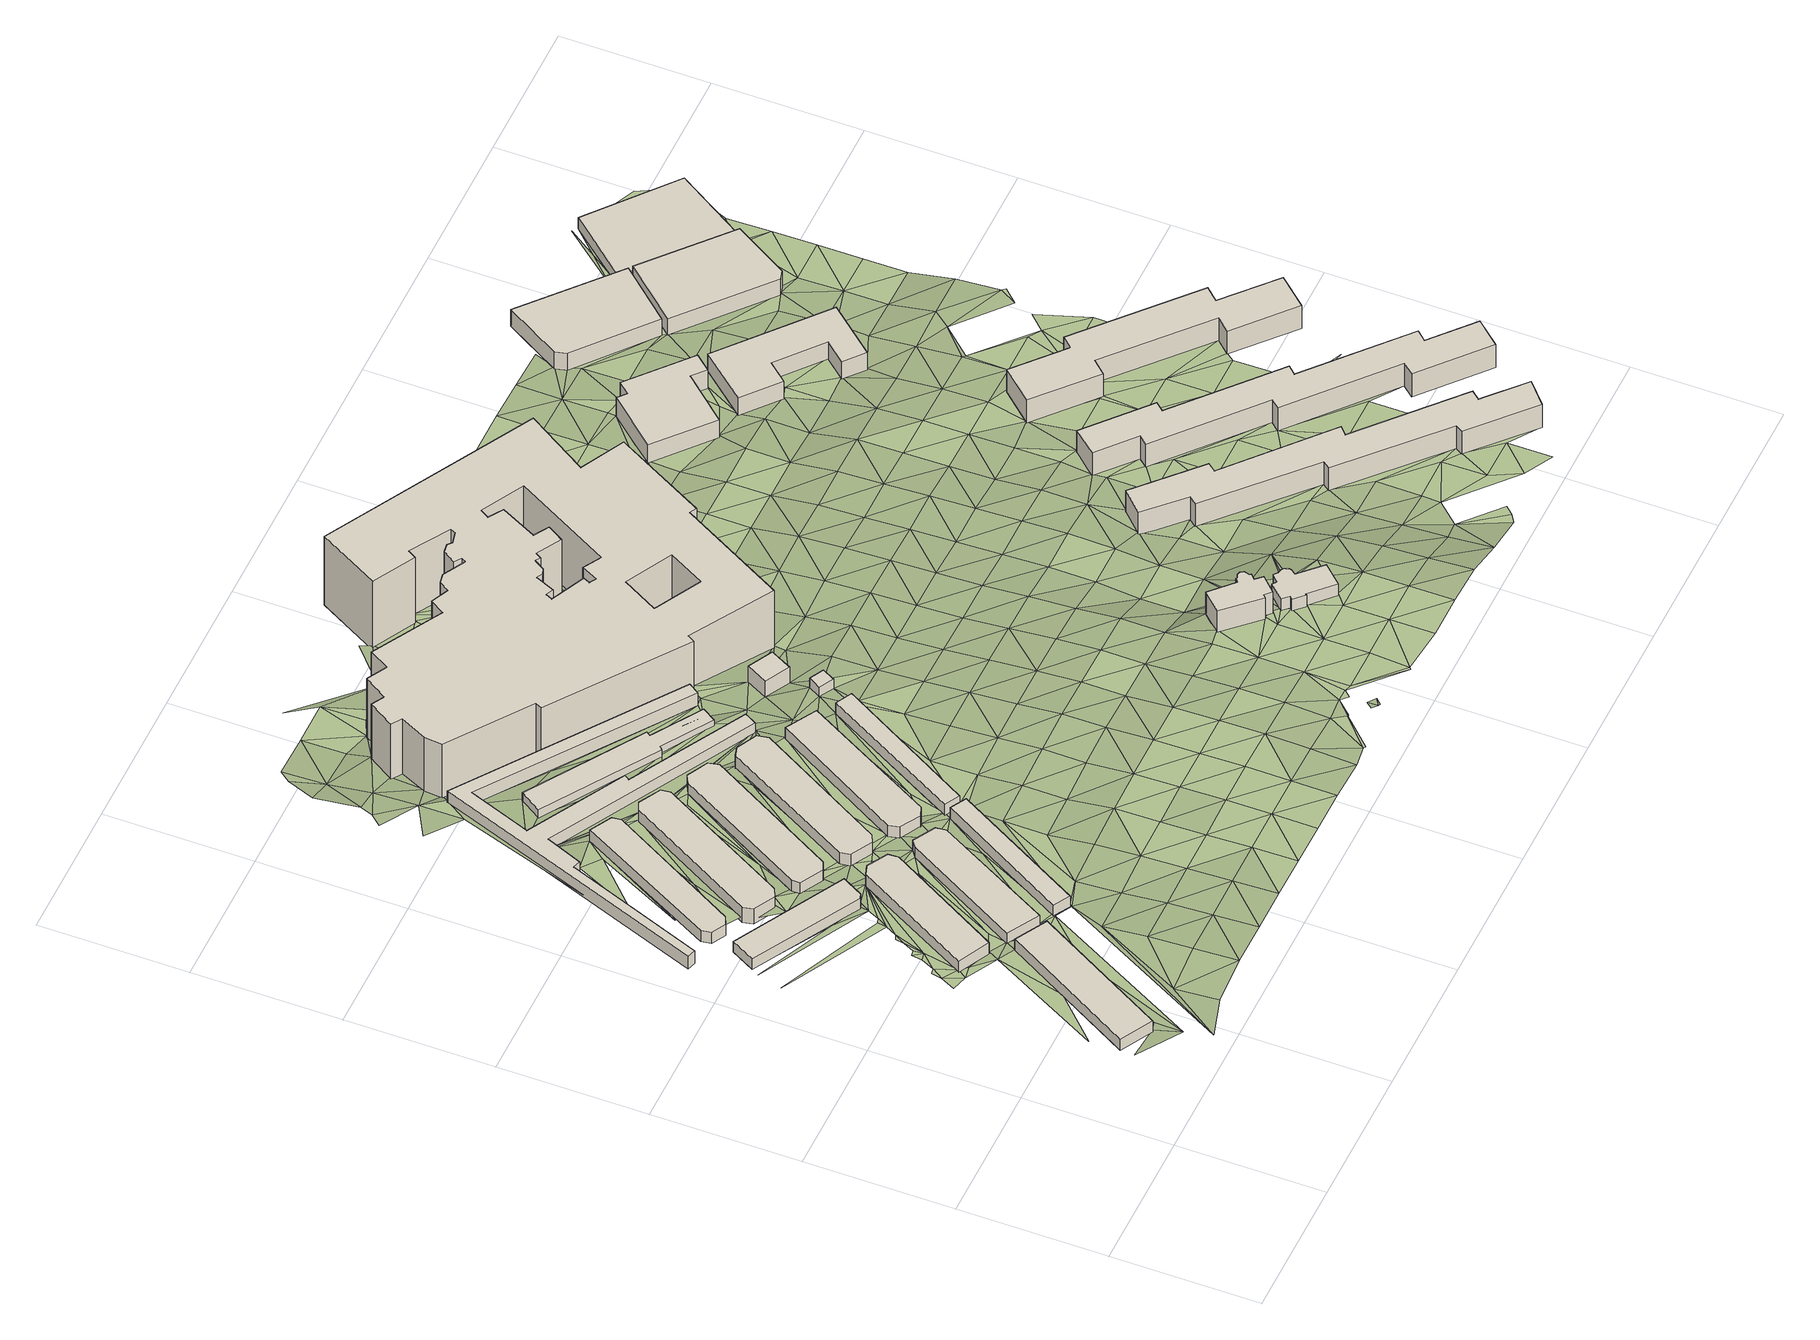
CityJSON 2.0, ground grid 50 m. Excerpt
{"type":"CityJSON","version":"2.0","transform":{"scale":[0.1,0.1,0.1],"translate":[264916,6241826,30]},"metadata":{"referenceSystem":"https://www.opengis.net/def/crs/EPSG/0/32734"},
"CityObjects":{
"building1":{"type":"Building","attributes":{"building":"warehouse","building:levels":1,"building_height":4.1,"roof_height":51.56,"ground_height":47.46,"plus_code":"4FRW3F74+2QM"},"geometry":[{"type":"Solid","lod":"1","boundaries":[[[[0,1,2,3]],[[1,4,5,2]],[[4,6,7,5]],[[6,0,3,7]],[[3,2,5,7]],[[6,4,1,0]]]]}]},
"building2":{"type":"Building","attributes":{"building":"warehouse","building:levels":1,"building_height":4.1,"roof_height":50.25,"ground_height":46.15,"plus_code":"4FRW3F74+9P4"},"geometry":[{"type":"Solid","lod":"1","boundaries":[[[[8,9,10,11]],[[9,12,13,10]],[[12,14,15,13]],[[14,16,17,15]],[[16,8,11,17]],[[11,10,13,15,17]],[[16,14,12,9,8]]]]}]},
"building3":{"type":"Building","attributes":{"building":"warehouse","building:levels":1,"building_height":4.1,"roof_height":50.73,"ground_height":46.63,"plus_code":"4FRW3F74+6RJ"},"geometry":[{"type":"Solid","lod":"1","boundaries":[[[[18,19,20,21]],[[19,22,23,20]],[[22,24,25,23]],[[24,26,27,25]],[[26,28,29,27]],[[28,18,21,29]],[[21,20,23,25,27,29]],[[28,26,24,22,19,18]]]]}]},
"building4":{"type":"Building","attributes":{"building":"warehouse","building:levels":1,"building_height":4.1,"roof_height":49.44,"ground_height":45.34,"plus_code":"4FRW3F74+GP9"},"geometry":[{"type":"Solid","lod":"1","boundaries":[[[[30,31,32,33]],[[31,34,35,32]],[[34,36,37,35]],[[36,38,39,37]],[[38,40,41,39]],[[40,42,43,41]],[[42,30,33,43]],[[33,32,35,37,39,41,43]],[[42,40,38,36,34,31,30]]]]}]},
"building5":{"type":"Building","attributes":{"building":"warehouse","building:levels":1,"building_height":4.1,"roof_height":50.55,"ground_height":46.45,"plus_code":"4FRW3F74+5VW"},"geometry":[{"type":"Solid","lod":"1","boundaries":[[[[44,45,46,47]],[[45,48,49,46]],[[48,50,51,49]],[[50,52,53,51]],[[52,54,55,53]],[[54,44,47,55]],[[47,46,49,51,53,55]],[[54,52,50,48,45,44]]]]}]},
"building6":{"type":"Building","attributes":{"building":"warehouse","building:levels":1,"building_height":4.1,"roof_height":49.72,"ground_height":45.62,"plus_code":"4FRW3F74+FRJ"},"geometry":[{"type":"Solid","lod":"1","boundaries":[[[[56,57,58,59]],[[57,60,61,58]],[[60,62,63,61]],[[62,64,65,63]],[[64,66,67,65]],[[66,68,69,67]],[[68,70,71,69]],[[70,56,59,71]],[[59,58,61,63,65,67,69,71]],[[70,68,66,64,62,60,57,56]]]]}]},
"building7":{"type":"Building","attributes":{"building":"warehouse","building:levels":1,"building_height":4.1,"roof_height":50.55,"ground_height":46.45,"plus_code":"4FRW3F74+5WQ"},"geometry":[{"type":"Solid","lod":"1","boundaries":[[[[72,73,74,75]],[[73,76,77,74]],[[76,78,79,77]],[[78,72,75,79]],[[75,74,77,79]],[[78,76,73,72]]]]}]},
"building8":{"type":"Building","attributes":{"building":"warehouse","building:levels":1,"building_height":4.1,"roof_height":49.64,"ground_height":45.54,"plus_code":"4FRW3F74+FV4"},"geometry":[{"type":"Solid","lod":"1","boundaries":[[[[80,81,82,83]],[[81,84,85,82]],[[84,86,87,85]],[[86,88,89,87]],[[88,90,91,89]],[[90,92,93,91]],[[92,94,95,93]],[[94,80,83,95]],[[83,82,85,87,89,91,93,95]],[[94,92,90,88,86,84,81,80]]]]}]},
"building9":{"type":"Building","attributes":{"building":"warehouse","building:levels":1,"building_height":4.1,"roof_height":47.29,"ground_height":43.19,"plus_code":"4FRW3F74+JV7"},"geometry":[{"type":"Solid","lod":"1","boundaries":[[[[96,97,98,99]],[[97,100,101,98]],[[100,102,103,101]],[[102,104,105,103]],[[104,106,107,105]],[[106,108,109,107]],[[108,110,111,109]],[[110,112,113,111]],[[112,114,115,113]],[[114,116,117,115]],[[116,118,119,117]],[[118,120,121,119]],[[120,122,123,121]],[[122,96,99,123]],[[99,98,101,103,105,107,109,111,113,115,117,119,121,123]],[[122,120,118,116,114,112,110,108,106,104,102,100,97,96]]]]}]},
"building10":{"type":"Building","attributes":{"building":"warehouse","building:levels":1,"building_height":4.1,"roof_height":49.64,"ground_height":45.54,"plus_code":"4FRW3F74+CW9"},"geometry":[{"type":"Solid","lod":"1","boundaries":[[[[124,125,126,127]],[[125,128,129,126]],[[128,130,131,129]],[[130,132,133,131]],[[132,134,135,133]],[[134,136,137,135]],[[136,138,139,137]],[[138,124,127,139]],[[127,126,129,131,133,135,137,139]],[[138,136,134,132,130,128,125,124]]]]}]},
"building11":{"type":"Building","attributes":{"building":"warehouse","building:levels":1,"building_height":4.1,"roof_height":49.59,"ground_height":45.49,"plus_code":"4FRW3F75+92M"},"geometry":[{"type":"Solid","lod":"1","boundaries":[[[[140,141,142,143]],[[141,144,145,142]],[[144,146,147,145]],[[146,148,149,147]],[[148,150,151,149]],[[150,140,143,151]],[[143,142,145,147,149,151]],[[150,148,146,144,141,140]]]]}]},
"building12":{"type":"Building","attributes":{"building":"warehouse","building:levels":1,"building_height":4.1,"roof_height":45.29,"ground_height":41.19,"plus_code":"4FRW3F74+MW2"},"geometry":[{"type":"Solid","lod":"1","boundaries":[[[[152,153,154,155]],[[153,156,157,154]],[[156,158,159,157]],[[158,160,161,159]],[[160,162,163,161]],[[162,164,165,163]],[[164,166,167,165]],[[166,152,155,167]],[[155,154,157,159,161,163,165,167]],[[166,164,162,160,158,156,153,152]]]]}]},
"building13":{"type":"Building","attributes":{"building":"warehouse","building:levels":1,"building_height":4.1,"roof_height":49.54,"ground_height":45.44,"plus_code":"4FRW3F75+933"},"geometry":[{"type":"Solid","lod":"1","boundaries":[[[[168,169,170,171]],[[169,172,173,170]],[[172,174,175,173]],[[174,168,171,175]],[[171,170,173,175]],[[174,172,169,168]]]]}]},
"building14":{"type":"Building","attributes":{"building":"yes","building:levels":1,"building_height":4.1,"roof_height":48.06,"ground_height":43.96,"plus_code":"4FRW3F75+F56"},"geometry":[{"type":"Solid","lod":"1","boundaries":[[[[176,177,178,179]],[[177,180,181,178]],[[180,182,183,181]],[[182,176,179,183]],[[179,178,181,183]],[[182,180,177,176]]]]}]},
"building15":{"type":"Building","attributes":{"address":"Store-All 16 Pickwick Road Salt River Cape Town","building":"office","building:levels":2,"building_height":6.9,"roof_height":49.02,"ground_height":42.12,"plus_code":"4FRW3F75+G4H"},"geometry":[{"type":"Solid","lod":"1","boundaries":[[[[184,185,186,187]],[[185,188,189,186]],[[188,190,191,189]],[[190,184,187,191]],[[187,186,189,191]],[[190,188,185,184]]]]}]},
"building16":{"type":"Building","attributes":{"address":"Upper East Side 31 Brickfield Road 7935 Cape Town","building":"apartments","building:levels":8,"building:flats":"250","building_height":23.7,"roof_height":63.94,"ground_height":40.24,"plus_code":"4FRW3F74+QXM"},"geometry":[{"type":"Solid","lod":"1","boundaries":[[[[192,193,194,195]],[[193,196,197,194]],[[196,198,199,197]],[[198,200,201,199]],[[200,202,203,201]],[[202,204,205,203]],[[204,206,207,205]],[[206,208,209,207]],[[208,210,211,209]],[[210,212,213,211]],[[212,214,215,213]],[[214,216,217,215]],[[216,218,219,217]],[[218,220,221,219]],[[220,222,223,221]],[[222,224,225,223]],[[224,226,227,225]],[[226,228,229,227]],[[228,230,231,229]],[[230,232,233,231]],[[232,234,235,233]],[[234,236,237,235]],[[236,238,239,237]],[[238,240,241,239]],[[240,242,243,241]],[[242,244,245,243]],[[244,246,247,245]],[[246,248,249,247]],[[248,250,251,249]],[[250,252,253,251]],[[252,254,255,253]],[[254,256,257,255]],[[256,258,259,257]],[[258,260,261,259]],[[260,262,263,261]],[[262,192,195,263]],[[264,265,266,267]],[[265,268,269,266]],[[268,270,271,269]],[[270,272,273,271]],[[272,274,275,273]],[[274,276,277,275]],[[276,278,279,277]],[[278,280,281,279]],[[280,282,283,281]],[[282,284,285,283]],[[284,286,287,285]],[[286,288,289,287]],[[288,290,291,289]],[[290,292,293,291]],[[292,294,295,293]],[[294,296,297,295]],[[296,298,299,297]],[[298,300,301,299]],[[300,302,303,301]],[[302,304,305,303]],[[304,264,267,305]],[[306,307,308,309]],[[307,310,311,308]],[[310,312,313,311]],[[312,306,309,313]],[[195,194,197,199,201,203,205,207,209,211,213,215,217,219,221,223,225,227,229,231,233,235,237,239,241,243,245,247,249,251,253,255,257,259,261,263],[267,266,269,271,273,275,277,279,281,283,285,287,289,291,293,295,297,299,301,303,305],[309,308,311,313]],[[262,260,258,256,254,252,250,248,246,244,242,240,238,236,234,232,230,228,226,224,222,220,218,216,214,212,210,208,206,204,202,200,198,196,193,192],[304,302,300,298,296,294,292,290,288,286,284,282,280,278,276,274,272,270,268,265,264],[312,310,307,306]]]]}]},
"building17":{"type":"Building","attributes":{"address":"Browning Road Salt River Cape Town","building":"university","building:levels":3,"operator":"Cape Peninsula University of Technology","building_height":9.7,"roof_height":56.82,"ground_height":47.12,"plus_code":"4FRW3F75+3FM"},"geometry":[{"type":"Solid","lod":"1","boundaries":[[[[314,315,316,317]],[[315,318,319,316]],[[318,320,321,319]],[[320,322,323,321]],[[322,324,325,323]],[[324,326,327,325]],[[326,328,329,327]],[[328,330,331,329]],[[330,332,333,331]],[[332,334,335,333]],[[334,336,337,335]],[[336,338,339,337]],[[338,340,341,339]],[[340,342,343,341]],[[342,314,317,343]],[[317,316,319,321,323,325,327,329,331,333,335,337,339,341,343]],[[342,340,338,336,334,332,330,328,326,324,322,320,318,315,314]]]]}]},
"building18":{"type":"Building","attributes":{"address":"Browning Road Salt River Cape Town","building":"university","building:levels":1,"operator":"Cape Peninsula University of Technology","building_height":4.1,"roof_height":52.58,"ground_height":48.48,"plus_code":"4FRW3F75+2GG"},"geometry":[{"type":"Solid","lod":"1","boundaries":[[[[344,345,346,347]],[[345,348,349,346]],[[348,350,351,349]],[[350,352,353,351]],[[352,354,355,353]],[[354,356,357,355]],[[356,358,359,357]],[[358,360,361,359]],[[360,362,363,361]],[[362,364,365,363]],[[364,366,367,365]],[[366,368,369,367]],[[368,370,371,369]],[[370,372,373,371]],[[372,374,375,373]],[[374,344,347,375]],[[347,346,349,351,353,355,357,359,361,363,365,367,369,371,373,375]],[[374,372,370,368,366,364,362,360,358,356,354,352,350,348,345,344]]]]}]},
"building19":{"type":"Building","attributes":{"address":"Salt River Cape Town","building":"dormitory","building:levels":3,"beds":"74","residential":"university","building_height":9.7,"roof_height":47.93,"ground_height":38.23,"plus_code":"4FRW3F75+3QG"},"geometry":[{"type":"Solid","lod":"1","boundaries":[[[[376,377,378,379]],[[377,380,381,378]],[[380,382,383,381]],[[382,384,385,383]],[[384,386,387,385]],[[386,388,389,387]],[[388,390,391,389]],[[390,392,393,391]],[[392,394,395,393]],[[394,396,397,395]],[[396,398,399,397]],[[398,400,401,399]],[[400,402,403,401]],[[402,404,405,403]],[[404,406,407,405]],[[406,376,379,407]],[[379,378,381,383,385,387,389,391,393,395,397,399,401,403,405,407]],[[406,404,402,400,398,396,394,392,390,388,386,384,382,380,377,376]]]]}]},
"building20":{"type":"Building","attributes":{"address":"Salt River Cape Town","building":"industrial","building:levels":2,"building_height":6.9,"roof_height":41.48,"ground_height":34.58,"plus_code":"4FRW3F75+RH3"},"geometry":[{"type":"Solid","lod":"1","boundaries":[[[[408,409,410,411]],[[409,412,413,410]],[[412,414,415,413]],[[414,416,417,415]],[[416,418,419,417]],[[418,420,421,419]],[[420,422,423,421]],[[422,408,411,423]],[[411,410,413,415,417,419,421,423]],[[422,420,418,416,414,412,409,408]]]]}]},
"building21":{"type":"Building","attributes":{"address":"Salt River Cape Town","building":"dormitory","building:levels":3,"beds":"74","residential":"university","building_height":9.7,"roof_height":47.44,"ground_height":37.74,"plus_code":"4FRW3F75+5V7"},"geometry":[{"type":"Solid","lod":"1","boundaries":[[[[424,425,426,427]],[[425,428,429,426]],[[428,430,431,429]],[[430,432,433,431]],[[432,434,435,433]],[[434,436,437,435]],[[436,438,439,437]],[[438,440,441,439]],[[440,442,443,441]],[[442,444,445,443]],[[444,446,447,445]],[[446,448,449,447]],[[448,450,451,449]],[[450,452,453,451]],[[452,454,455,453]],[[454,424,427,455]],[[427,426,429,431,433,435,437,439,441,443,445,447,449,451,453,455]],[[454,452,450,448,446,444,442,440,438,436,434,432,430,428,425,424]]]]}]},
"building22":{"type":"Building","attributes":{"address":"Salt River Cape Town","building":"industrial","building:levels":2,"building_height":6.9,"roof_height":41.02,"ground_height":34.12,"plus_code":"4FRW3F75+MPQ"},"geometry":[{"type":"Solid","lod":"1","boundaries":[[[[456,457,458,459]],[[457,460,461,458]],[[460,462,463,461]],[[462,464,465,463]],[[464,466,467,465]],[[466,468,469,467]],[[468,470,471,469]],[[470,456,459,471]],[[459,458,461,463,465,467,469,471]],[[470,468,466,464,462,460,457,456]]]]}]},
"building23":{"type":"Building","attributes":{"address":"Salt River Cape Town","building":"dormitory","building:levels":3,"beds":"45","residential":"university","building_height":9.7,"roof_height":47,"ground_height":37.3,"plus_code":"4FRW3F75+8WF"},"geometry":[{"type":"Solid","lod":"1","boundaries":[[[[472,473,474,475]],[[473,476,477,474]],[[476,478,479,477]],[[478,480,481,479]],[[480,482,483,481]],[[482,484,485,483]],[[484,486,487,485]],[[486,488,489,487]],[[488,490,491,489]],[[490,492,493,491]],[[492,494,495,493]],[[494,472,475,495]],[[475,474,477,479,481,483,485,487,489,491,493,495]],[[494,492,490,488,486,484,482,480,478,476,473,472]]]]}]},
"building24":{"type":"Building","attributes":{"address":"Salt River Cape Town","building":"industrial","building:levels":2,"building_height":6.9,"roof_height":38.61,"ground_height":31.71,"plus_code":"4FRW3F75+WMG"},"geometry":[{"type":"Solid","lod":"1","boundaries":[[[[496,497,498,499]],[[497,500,501,498]],[[500,502,503,501]],[[502,504,505,503]],[[504,496,499,505]],[[499,498,501,503,505]],[[504,502,500,497,496]]]]}]},
"building25":{"type":"Building","attributes":{"address":"Cape Sidecar Adventures 1 Dickens Road Salt River Cape Town","building":"industrial","building:levels":2,"building_height":6.9,"roof_height":38.36,"ground_height":31.46,"plus_code":"4FRW3F75+RRC"},"geometry":[{"type":"Solid","lod":"1","boundaries":[[[[506,507,508,509]],[[507,510,511,508]],[[510,512,513,511]],[[512,514,515,513]],[[514,506,509,515]],[[509,508,511,513,515]],[[514,512,510,507,506]]]]}]},
"building26":{"type":"Building","attributes":{"address":"Salt River Cape Town","building":"industrial","building:levels":1,"building_height":4.1,"roof_height":35.25,"ground_height":31.15,"plus_code":"4FRW3F75+VV5"},"geometry":[{"type":"Solid","lod":"1","boundaries":[[[[516,517,518,519]],[[517,520,521,518]],[[520,522,523,521]],[[522,516,519,523]],[[519,518,521,523]],[[522,520,517,516]]]]}]},
"terrain1":{"type":"TINRelief","geometry":[{"type":"CompositeSurface","lod":"1","boundaries":[[[524,525,526]],[[524,526,527]],[[528,527,526]],[[528,524,527]],[[529,530,531]],[[532,533,534]],[[535,536,531]],[[537,538,539]],[[540,539,538]],[[541,539,542]],[[539,540,542]],[[540,538,543]],[[532,544,533]],[[545,532,534]],[[543,538,529]],[[546,542,540]],[[528,4,524]],[[546,547,542]],[[531,536,529]],[[540,543,548]],[[528,526,549]],[[550,547,546]],[[529,548,543]],[[550,546,551]],[[552,553,554]],[[545,555,532]],[[546,556,551]],[[546,557,556]],[[548,529,558]],[[559,560,561]],[[555,562,532]],[[558,529,536]],[[533,544,563]],[[564,561,565]],[[557,566,556]],[[562,544,532]],[[548,558,567]],[[568,546,540]],[[4,558,536]],[[545,569,555]],[[570,571,8]],[[568,557,546]],[[552,572,553]],[[549,4,528]],[[4,573,558]],[[574,575,576]],[[577,571,578]],[[562,555,569]],[[560,565,561]],[[545,579,569]],[[552,557,568]],[[567,580,548]],[[578,571,581]],[[549,573,4]],[[572,552,568]],[[560,582,565]],[[562,583,544]],[[584,581,571]],[[560,572,568]],[[573,549,585]],[[567,558,45]],[[583,562,569]],[[584,571,570]],[[585,549,586]],[[582,560,568]],[[549,563,586]],[[581,584,587]],[[585,586,588]],[[582,589,570]],[[590,591,592]],[[582,568,589]],[[588,586,563]],[[574,593,575]],[[544,594,563]],[[548,580,595]],[[544,583,594]],[[596,581,587]],[[590,597,30]],[[589,568,570]],[[579,598,569]],[[599,584,570]],[[600,574,576]],[[601,573,585]],[[570,568,24]],[[567,45,580]],[[583,569,598]],[[563,602,588]],[[579,603,598]],[[599,570,604]],[[602,563,594]],[[24,604,570]],[[30,591,590]],[[605,591,606]],[[604,607,599]],[[583,608,594]],[[30,606,591]],[[608,583,598]],[[607,604,609]],[[604,24,610]],[[22,610,24]],[[581,596,611]],[[601,52,573]],[[580,45,595]],[[602,594,612]],[[613,614,615]],[[574,600,593]],[[616,605,606]],[[22,595,44]],[[587,88,596]],[[610,617,604]],[[22,617,610]],[[616,606,30]],[[612,594,608]],[[588,602,618]],[[595,45,44]],[[603,619,598]],[[44,617,22]],[[78,601,585]],[[620,621,615]],[[622,620,623]],[[608,598,619]],[[616,624,605]],[[625,602,612]],[[603,626,619]],[[627,616,593]],[[628,607,609]],[[44,629,617]],[[627,593,600]],[[630,617,631]],[[632,623,633]],[[602,625,634]],[[627,624,616]],[[629,631,617]],[[635,636,637]],[[612,608,638]],[[66,605,624]],[[44,54,629]],[[623,620,633]],[[615,614,620]],[[627,600,624]],[[639,611,596]],[[640,637,636]],[[618,76,588]],[[619,638,608]],[[634,618,602]],[[596,88,639]],[[635,637,641]],[[78,52,601]],[[642,632,643]],[[631,644,630]],[[645,629,54]],[[632,633,643]],[[620,614,646]],[[54,52,78]],[[647,633,620]],[[625,612,648]],[[646,647,620]],[[638,649,612]],[[78,645,54]],[[650,619,626]],[[651,642,643]],[[607,628,81]],[[634,625,648]],[[612,649,648]],[[647,652,633]],[[611,639,88]],[[638,619,650]],[[653,645,78]],[[645,653,654]],[[626,655,650]],[[656,640,636]],[[651,643,657]],[[628,609,658]],[[86,66,611]],[[643,633,659]],[[614,660,646]],[[88,86,611]],[[653,78,661]],[[66,662,605]],[[634,663,618]],[[664,652,647]],[[633,652,659]],[[78,76,661]],[[644,665,630]],[[649,638,666]],[[654,653,667]],[[663,634,648]],[[653,661,668]],[[661,76,668]],[[669,635,641]],[[650,666,638]],[[631,670,644]],[[671,76,618]],[[643,672,657]],[[673,643,659]],[[649,674,648]],[[618,663,671]],[[675,676,641]],[[677,656,636]],[[646,660,678]],[[655,679,650]],[[84,680,86]],[[76,681,668]],[[672,643,673]],[[666,674,649]],[[628,658,81]],[[84,81,680]],[[662,66,86]],[[663,648,682]],[[681,76,671]],[[680,81,658]],[[641,676,669]],[[667,683,654]],[[666,650,684]],[[674,682,648]],[[677,636,164]],[[659,685,673]],[[658,130,680]],[[116,640,656]],[[659,686,685]],[[684,650,679]],[[687,668,681]],[[680,662,86]],[[663,688,671]],[[665,644,670]],[[172,667,653]],[[673,685,672]],[[118,660,614]],[[689,674,666]],[[676,675,690]],[[682,688,663]],[[666,684,689]],[[680,130,662]],[[681,671,691]],[[682,674,692]],[[669,676,693]],[[140,654,683]],[[688,691,671]],[[694,672,685]],[[695,684,679]],[[669,693,696]],[[677,116,656]],[[692,674,689]],[[668,687,169]],[[130,697,662]],[[698,685,699]],[[681,700,687]],[[697,665,662]],[[698,694,685]],[[691,700,681]],[[172,683,667]],[[662,665,670]],[[676,690,693]],[[688,682,701]],[[692,702,682]],[[703,698,699]],[[164,704,705]],[[164,116,677]],[[689,684,706]],[[684,695,707]],[[703,694,698]],[[691,688,701]],[[700,708,687]],[[682,702,701]],[[670,709,662]],[[706,692,689]],[[706,684,707]],[[709,670,140]],[[690,662,709]],[[708,710,687]],[[711,694,712]],[[164,705,116]],[[700,691,713]],[[118,714,660]],[[707,695,715]],[[694,703,712]],[[716,693,690]],[[172,140,683]],[[710,169,687]],[[702,692,717]],[[705,693,716]],[[690,709,716]],[[701,713,691]],[[717,692,706]],[[703,718,712]],[[140,177,709]],[[716,719,705]],[[708,700,720]],[[716,709,185]],[[705,719,116]],[[713,721,700]],[[172,177,140]],[[718,703,722]],[[723,707,715]],[[707,723,706]],[[701,702,724]],[[717,725,702]],[[710,708,720]],[[726,715,727]],[[116,719,118]],[[169,177,172]],[[700,721,720]],[[169,710,728]],[[709,176,185]],[[177,176,709]],[[713,701,724]],[[118,719,714]],[[702,725,724]],[[719,716,184]],[[706,729,717]],[[184,716,185]],[[718,730,712]],[[169,728,180]],[[723,715,726]],[[177,169,180]],[[728,710,731]],[[719,184,714]],[[729,706,723]],[[718,722,732]],[[721,713,733]],[[184,734,714]],[[720,731,710]],[[188,185,176]],[[725,717,735]],[[718,732,730]],[[724,733,713]],[[728,736,180]],[[735,717,729]],[[188,176,182]],[[737,712,730]],[[721,738,720]],[[726,739,723]],[[731,736,728]],[[739,726,740]],[[723,739,729]],[[737,741,712]],[[736,182,180]],[[733,738,721]],[[724,725,742]],[[735,743,725]],[[744,745,746]],[[734,184,747]],[[182,748,188]],[[730,732,749]],[[731,720,750]],[[745,751,752]],[[745,752,746]],[[753,749,732]],[[733,724,742]],[[748,182,736]],[[738,750,720]],[[725,743,742]],[[754,755,739]],[[188,756,190]],[[757,729,739]],[[747,184,190]],[[729,757,735]],[[758,759,760]],[[736,731,761]],[[748,756,188]],[[762,730,749]],[[763,737,730]],[[755,757,739]],[[738,733,764]],[[759,758,765]],[[750,761,731]],[[743,735,766]],[[767,757,755]],[[742,764,733]],[[763,730,762]],[[747,190,756]],[[749,768,762]],[[769,770,771]],[[772,767,755]],[[773,774,759]],[[766,735,757]],[[775,748,736]],[[776,759,765]],[[776,773,759]],[[761,777,736]],[[778,779,765]],[[750,738,780]],[[768,781,762]],[[742,743,782]],[[764,783,738]],[[784,781,768]],[[776,765,779]],[[772,785,767]],[[748,775,756]],[[786,757,767]],[[773,776,787]],[[736,777,775]],[[766,782,743]],[[776,779,788]],[[761,750,780]],[[781,784,789]],[[776,788,787]],[[762,781,790]],[[785,786,767]],[[738,783,780]],[[790,763,762]],[[791,764,742]],[[787,788,792]],[[763,790,793]],[[769,771,794]],[[795,747,756]],[[787,792,796]],[[797,766,757]],[[791,742,782]],[[790,798,793]],[[777,761,799]],[[795,756,775]],[[797,757,786]],[[800,783,764]],[[788,801,792]],[[766,802,782]],[[780,799,761]],[[803,801,788]],[[793,798,804]],[[792,801,805]],[[800,764,791]],[[795,806,747]],[[798,807,808]],[[791,782,802]],[[809,766,797]],[[786,785,810]],[[780,783,811]],[[777,812,775]],[[798,808,804]],[[766,813,802]],[[799,814,777]],[[815,747,806]],[[766,809,813]],[[811,783,800]],[[801,803,816]],[[812,795,775]],[[786,810,797]],[[338,791,802]],[[785,817,810]],[[777,814,812]],[[818,799,780]],[[747,815,819]],[[816,820,801]],[[800,791,821]],[[818,780,811]],[[809,797,822]],[[823,824,820]],[[338,821,791]],[[813,809,825]],[[806,795,826]],[[827,814,799]],[[803,828,816]],[[795,812,829]],[[820,816,823]],[[830,797,810]],[[824,823,831]],[[822,797,832]],[[825,809,833]],[[834,813,825]],[[822,833,809]],[[811,800,835]],[[830,832,797]],[[827,799,818]],[[836,831,837]],[[806,826,815]],[[795,829,826]],[[800,821,835]],[[334,338,336]],[[821,338,334]],[[833,822,838]],[[810,817,839]],[[318,825,833]],[[818,811,840]],[[814,841,812]],[[823,816,828]],[[842,814,827]],[[334,330,821]],[[819,815,843]],[[828,837,831]],[[318,833,844]],[[332,330,334]],[[831,823,828]],[[840,811,835]],[[318,322,320]],[[845,832,846]],[[830,846,832]],[[829,812,841]],[[810,847,830]],[[815,848,843]],[[814,842,841]],[[324,322,326]],[[848,815,826]],[[849,827,818]],[[354,322,318]],[[354,318,844]],[[847,810,839]],[[844,850,354]],[[330,851,821]],[[326,322,852]],[[326,852,328]],[[835,821,851]],[[840,849,818]],[[330,328,851]],[[322,354,852]],[[853,846,830]],[[222,854,855]],[[856,826,829]],[[842,827,857]],[[858,859,354]],[[852,851,328]],[[841,860,829]],[[852,354,859]],[[853,830,847]],[[843,848,861]],[[862,840,835]],[[849,857,827]],[[863,864,865]],[[865,846,853]],[[829,860,856]],[[862,835,851]],[[847,839,866]],[[848,826,867]],[[868,863,869]],[[840,870,849]],[[871,841,842]],[[865,869,863]],[[852,859,872]],[[872,859,873]],[[857,874,842]],[[868,872,873]],[[861,848,867]],[[852,872,851]],[[853,869,865]],[[861,875,843]],[[870,840,862]],[[867,826,856]],[[841,871,860]],[[853,847,876]],[[842,874,871]],[[868,869,872]],[[877,857,849]],[[866,876,847]],[[878,854,879]],[[862,851,880]],[[877,849,870]],[[881,856,860]],[[867,882,861]],[[872,880,851]],[[883,874,857]],[[884,869,853]],[[885,875,886]],[[860,871,881]],[[876,887,853]],[[870,862,888]],[[222,879,854]],[[861,882,889]],[[883,857,877]],[[875,861,889]],[[222,885,886]],[[884,872,869]],[[853,887,884]],[[880,890,862]],[[876,866,891]],[[892,867,856]],[[856,881,893]],[[890,888,862]],[[871,874,894]],[[895,878,879]],[[896,874,883]],[[886,875,897]],[[870,898,877]],[[867,892,882]],[[880,872,899]],[[892,856,893]],[[871,894,881]],[[887,876,900]],[[874,896,894]],[[872,884,899]],[[888,898,870]],[[883,877,898]],[[875,889,897]],[[901,890,880]],[[222,886,902]],[[886,897,902]],[[876,891,900]],[[889,882,903]],[[890,904,888]],[[893,881,905]],[[887,906,884]],[[882,892,903]],[[899,907,880]],[[901,880,907]],[[879,908,895]],[[896,883,909]],[[890,901,904]],[[879,222,908]],[[905,881,894]],[[887,900,906]],[[898,888,910]],[[898,909,883]],[[897,889,911]],[[893,912,892]],[[913,899,884]],[[914,889,903]],[[891,915,900]],[[908,222,902]],[[912,893,905]],[[913,884,906]],[[902,897,916]],[[896,917,894]],[[911,889,914]],[[895,908,918]],[[909,919,896]],[[906,900,915]],[[891,920,915]],[[892,921,903]],[[899,922,907]],[[905,894,917]],[[910,923,898]],[[916,897,911]],[[896,919,917]],[[913,922,899]],[[921,892,912]],[[907,924,901]],[[925,908,902]],[[909,898,926]],[[914,903,927]],[[925,902,916]],[[928,906,915]],[[406,929,910]],[[929,923,910]],[[915,920,930]],[[913,906,931]],[[927,903,921]],[[923,926,898]],[[932,918,908]],[[912,905,933]],[[919,909,934]],[[907,922,924]],[[917,935,905]],[[936,915,930]],[[913,937,922]],[[928,931,906]],[[914,938,911]],[[925,932,908]],[[934,909,926]],[[912,933,921]],[[905,935,933]],[[914,927,938]],[[939,923,929]],[[913,940,937]],[[406,941,942]],[[913,931,940]],[[922,937,924]],[[943,916,911]],[[929,406,944]],[[917,919,945]],[[932,946,918]],[[934,947,919]],[[916,943,925]],[[926,923,948]],[[939,929,944]],[[917,945,935]],[[921,949,927]],[[934,926,950]],[[923,939,948]],[[942,944,406]],[[919,947,945]],[[921,933,951]],[[942,941,952]],[[931,928,953]],[[934,950,947]],[[925,954,932]],[[949,921,951]],[[938,927,949]],[[935,955,933]],[[953,940,931]],[[925,943,956]],[[928,957,958]],[[953,928,958]],[[946,932,954]],[[952,941,402]],[[937,940,959]],[[925,956,954]],[[935,945,955]],[[942,960,944]],[[961,947,950]],[[933,962,951]],[[949,963,938]],[[952,960,942]],[[945,947,961]],[[964,939,944]],[[963,965,938]],[[962,933,955]],[[956,943,966]],[[953,959,940]],[[967,966,943]],[[968,961,950]],[[946,954,969]],[[958,970,953]],[[454,968,950]],[[971,938,965]],[[956,966,954]],[[951,972,949]],[[973,958,957]],[[945,974,955]],[[964,944,960]],[[951,962,975]],[[972,963,949]],[[976,952,402]],[[974,945,961]],[[952,976,960]],[[402,977,978]],[[973,970,958]],[[970,959,953]],[[951,975,972]],[[957,979,973]],[[965,963,980]],[[962,955,981]],[[978,976,402]],[[982,968,454]],[[983,954,966]],[[984,961,968]],[[980,971,965]],[[964,960,976]],[[969,954,985]],[[974,981,955]],[[986,978,977]],[[980,963,456]],[[982,984,968]],[[974,961,987]],[[983,966,988]],[[966,414,988]],[[972,975,989]],[[990,991,454]],[[962,992,975]],[[954,993,985]],[[970,973,994]],[[993,954,983]],[[984,995,961]],[[981,996,962]],[[989,997,972]],[[998,986,977]],[[454,991,982]],[[976,978,999]],[[989,975,992]],[[1000,969,985]],[[962,996,992]],[[995,984,982]],[[980,456,414]],[[981,974,1001]],[[414,1002,988]],[[1001,974,987]],[[978,986,999]],[[450,991,990]],[[1003,983,988]],[[982,1004,995]],[[414,456,1002]],[[1005,997,989]],[[992,1005,989]],[[988,1002,1003]],[[991,1004,982]],[[992,996,1006]],[[1007,976,999]],[[993,983,1008]],[[1004,1009,995]],[[996,981,1010]],[[1001,987,1011]],[[1001,1012,981]],[[1008,983,1003]],[[456,1013,1002]],[[1010,1006,996]],[[981,1012,1010]],[[991,450,1014]],[[1002,1015,1003]],[[1001,1011,492]],[[1012,1001,1016]],[[1004,991,1017]],[[456,1018,1013]],[[991,1014,1017]],[[470,1018,456]],[[450,448,1019]],[[1013,1015,1002]],[[1008,1003,1015]],[[1020,1009,1004]],[[1001,1021,1016]],[[1021,1001,492]],[[1010,1022,1006]],[[1023,1012,1016]],[[1017,1024,1004]],[[470,1006,1022]],[[1012,1023,1010]],[[492,1025,1026]],[[1020,1004,1024]],[[1027,1025,492]],[[1026,1016,1021]],[[1021,492,1026]],[[1013,1018,1028]],[[470,1029,1018]],[[1010,1030,1022]],[[1029,1028,1018]],[[1015,506,1008]],[[1010,1023,1030]],[[1015,1013,1031]],[[1025,1032,1026]],[[1025,1027,1032]],[[1022,1033,470]],[[1027,492,1034]],[[1035,496,1036]],[[1013,1028,1031]],[[1022,1030,1033]],[[506,496,1008]],[[1037,1029,470]],[[1038,1026,1032]],[[1031,1028,1029]],[[1030,1023,1039]],[[1037,470,1033]],[[1031,1029,1037]],[[1023,1040,1039]],[[496,1041,1036]],[[1041,496,506]],[[1030,1042,1033]],[[1036,1041,1043]],[[1042,1030,1039]],[[1039,1040,1044]],[[1045,1031,1037]],[[1031,1045,1046]],[[1033,1047,1037]],[[1041,506,1048]],[[1047,1033,1042]],[[1036,1043,1049]],[[1046,1045,1050]],[[517,1043,1041]],[[1045,1037,1051]],[[1037,1047,1052]],[[1048,506,1050]],[[1051,1037,1052]],[[1045,1053,1050]],[[1051,1053,1045]],[[1048,1050,1053]],[[1048,1053,1054]],[[1055,1048,1054]],[[1055,1056,517]]]}]}
},
"vertices":[
[157,242,168],[265,182,168],[265,182,216],[157,242,216],[521,636,168],[521,636,216],[414,696,168],[414,696,216],
[87,1475,156],[43,1395,156],[43,1395,202],[87,1475,202],[400,1195,156],[400,1195,202],[417,1200,156],[417,1200,202],[456,1271,156],[456,1271,202],
[379,765,156],[599,1154,156],[599,1154,207],[379,765,207],[596,1188,156],[596,1188,207],[528,1227,156],[528,1227,207],[493,1216,156],[493,1216,207],[272,818,156],[272,818,207],
[349,2056,147],[96,1586,147],[96,1586,194],[349,2056,194],[102,1552,147],[102,1552,194],[149,1527,147],[149,1527,194],[179,1541,147],[179,1541,194],[427,1985,147],[427,1985,194],[423,2015,147],[423,2015,194],
[681,1142,161],[656,1124,161],[656,1124,205],[681,1142,205],[436,732,161],[436,732,205],[544,670,161],[544,670,205],[760,1066,161],[760,1066,205],[755,1100,161],[755,1100,205],
[231,1508,132],[238,1473,132],[238,1473,197],[231,1508,197],[309,1435,132],[309,1435,197],[341,1449,132],[341,1449,197],[587,1892,132],[587,1892,197],[583,1924,132],[583,1924,197],[510,1964,132],[510,1964,197],[481,1951,132],[481,1951,197],
[598,649,157],[653,617,157],[653,617,205],[598,649,205],[902,1062,157],[902,1062,205],[849,1092,157],[849,1092,205],
[500,1357,150],[750,1802,150],[750,1802,196],[500,1357,196],[742,1838,150],[742,1838,196],[672,1874,150],[672,1874,196],[641,1858,150],[641,1858,196],[393,1417,150],[393,1417,196],[393,1387,150],[393,1387,196],[469,1345,150],[469,1345,196],
[31,1577,118],[208,2047,118],[208,2047,173],[31,1577,173],[234,2039,118],[234,2039,173],[284,2163,118],[284,2163,173],[970,1780,118],[970,1780,173],[993,1820,118],[993,1820,173],[606,2037,118],[606,2037,173],[617,2055,118],[617,2055,173],[292,2236,118],[292,2236,173],[372,2451,118],[372,2451,173],[1017,1987,118],[1017,1987,173],[1041,2023,118],[1041,2023,173],[349,2520,118],[349,2520,173],[2,1586,118],[2,1586,173],
[661,1267,139],[911,1709,139],[911,1709,196],[661,1267,196],[904,1747,139],[904,1747,196],[835,1782,139],[835,1782,196],[803,1773,139],[803,1773,196],[555,1329,139],[555,1329,196],[560,1294,139],[560,1294,196],[632,1254,139],[632,1254,196],
[1070,1622,148],[967,1681,148],[967,1681,196],[1070,1622,196],[715,1238,148],[715,1238,196],[723,1203,148],[723,1203,196],[791,1163,148],[791,1163,196],[824,1175,148],[824,1175,196],
[401,2245,110],[774,2002,110],[774,2002,153],[401,2245,153],[786,2011,110],[786,2011,153],[950,1905,110],[950,1905,153],[980,1952,110],[980,1952,153],[816,2058,110],[816,2058,153],[826,2072,110],[826,2072,153],[448,2317,110],[448,2317,153],
[913,1088,148],[1177,1553,148],[1177,1553,195],[913,1088,195],[1122,1582,148],[1122,1582,195],[863,1115,148],[863,1115,195],
[1198,1699,140],[1174,1657,140],[1174,1657,181],[1198,1699,181],[1222,1631,140],[1222,1631,181],[1245,1674,140],[1245,1674,181],
[1163,1885,121],[1125,1813,121],[1125,1813,190],[1163,1885,190],[1208,1769,121],[1208,1769,190],[1246,1841,121],[1246,1841,190],
[488,2785,40],[446,2809,40],[446,2809,339],[488,2785,339],[391,2723,40],[391,2723,339],[425,2699,40],[425,2699,339],[380,2608,40],[380,2608,339],[375,2547,40],[375,2547,339],[641,2356,40],[641,2356,339],[630,2333,40],[630,2333,339],[1063,2019,40],[1063,2019,339],[1078,2044,40],[1078,2044,339],[1351,1880,40],[1351,1880,339],[1549,2240,40],[1549,2240,339],[1572,2227,40],[1572,2227,339],[1741,2537,40],[1741,2537,339],[1592,2614,40],[1592,2614,339],[1725,2825,40],[1725,2825,339],[1029,3211,40],[1029,3211,339],[913,3004,40],[913,3004,339],[1055,2926,40],[1055,2926,339],[1072,2953,40],[1072,2953,339],[1203,2873,40],[1203,2873,339],[1195,2855,40],[1195,2855,339],[1156,2846,40],[1156,2846,339],[1142,2859,40],[1142,2859,339],[1113,2855,40],[1113,2855,339],[1084,2812,40],[1084,2812,339],[1106,2795,40],[1106,2795,339],[1098,2780,40],[1098,2780,339],[1023,2822,40],[1023,2822,339],[989,2816,40],[989,2816,339],[968,2782,40],[968,2782,339],[910,2809,40],[910,2809,339],[879,2760,40],[879,2760,339],[643,2894,40],[643,2894,339],[604,2826,40],[604,2826,339],[538,2863,40],[538,2863,339],[1455,2742,40],[1274,2412,40],[1274,2412,339],[1455,2742,339],[1215,2446,40],[1215,2446,339],[1187,2391,40],[1187,2391,339],[1165,2404,40],[1165,2404,339],[1175,2426,40],[1175,2426,339],[1058,2481,40],[1058,2481,339],[1069,2503,40],[1069,2503,339],[1094,2491,40],[1094,2491,339],[1122,2557,40],[1122,2557,339],[1142,2546,40],[1142,2546,339],[1162,2553,40],[1162,2553,339],[1184,2589,40],[1184,2589,339],[1201,2578,40],[1201,2578,339],[1213,2598,40],[1213,2598,339],[1295,2550,40],[1295,2550,339],[1329,2605,40],[1329,2605,339],[1279,2635,40],[1279,2635,339],[1342,2759,40],[1342,2759,339],[1294,2790,40],[1294,2790,339],[1313,2819,40],[1313,2819,339],[1366,2220,40],[1299,2097,40],[1299,2097,339],[1366,2220,339],[1143,2182,40],[1143,2182,339],[1210,2304,40],[1210,2304,339],
[1973,547,171],[1994,526,171],[1994,526,268],[1973,547,268],[2043,576,171],[2043,576,268],[2021,599,171],[2021,599,268],[2037,614,171],[2037,614,268],[2034,620,171],[2034,620,268],[2039,639,171],[2039,639,268],[2031,650,171],[2031,650,268],[2018,653,171],[2018,653,268],[2006,648,171],[2006,648,268],[2002,651,171],[2002,651,268],[1991,640,171],[1991,640,268],[1916,711,171],[1916,711,268],[1856,648,171],[1856,648,268],[1963,537,171],[1963,537,268],
[2138,527,171],[2139,535,171],[2139,535,226],[2138,527,226],[2133,550,171],[2133,550,226],[2127,555,171],[2127,555,226],[2112,558,171],[2112,558,226],[2099,569,171],[2099,569,226],[2074,547,171],[2074,547,226],[2061,558,171],[2061,558,226],[2013,509,171],[2013,509,226],[2034,487,171],[2034,487,226],[2025,478,171],[2025,478,226],[2059,443,171],[2059,443,226],[2062,447,171],[2062,447,226],[2139,374,171],[2139,374,226],[2198,438,171],[2198,438,226],[2126,510,171],[2126,510,226],
[2286,1130,80],[2216,1059,80],[2216,1059,179],[2286,1130,179],[2337,942,80],[2337,942,179],[2316,917,80],[2316,917,179],[2627,630,80],[2627,630,179],[2610,606,80],[2610,606,179],[2920,322,80],[2920,322,179],[2905,298,80],[2905,298,179],[3102,119,80],[3102,119,179],[3178,187,80],[3178,187,179],[3048,304,80],[3048,304,179],[3072,333,80],[3072,333,179],[2756,614,80],[2756,614,179],[2783,639,80],[2783,639,179],[2465,917,80],[2465,917,179],[2486,944,80],[2486,944,179],
[2132,2392,34],[2265,2543,34],[2265,2543,115],[2132,2392,115],[2309,2505,34],[2309,2505,115],[2354,2557,34],[2354,2557,115],[2159,2726,34],[2159,2726,115],[2126,2687,34],[2126,2687,115],[2096,2713,34],[2096,2713,115],[1952,2548,34],[1952,2548,115],
[2461,1364,75],[2393,1286,75],[2393,1286,174],[2461,1364,174],[2514,1180,75],[2514,1180,174],[2489,1152,75],[2489,1152,174],[2807,874,75],[2807,874,174],[2782,846,75],[2782,846,174],[3101,568,75],[3101,568,174],[3069,531,75],[3069,531,174],[3280,346,75],[3280,346,174],[3352,428,75],[3352,428,174],[3213,550,75],[3213,550,174],[3242,583,75],[3242,583,174],[2931,855,75],[2931,855,174],[2956,882,75],[2956,882,174],[2637,1161,75],[2637,1161,174],[2661,1189,75],[2661,1189,174],
[2375,2532,34],[2242,2376,34],[2242,2376,110],[2375,2532,110],[2359,2277,34],[2359,2277,110],[2415,2343,34],[2415,2343,110],[2562,2219,34],[2562,2219,110],[2502,2149,34],[2502,2149,110],[2567,2094,34],[2567,2094,110],[2703,2253,34],[2703,2253,110],
[2615,1658,71],[2521,1553,71],[2521,1553,170],[2615,1658,170],[2711,1385,71],[2711,1385,170],[2752,1430,71],[2752,1430,170],[3060,1157,71],[3060,1157,170],[3019,1111,71],[3019,1111,170],[3204,947,71],[3204,947,170],[3290,1044,71],[3290,1044,170],[3123,1193,71],[3123,1193,170],[3162,1236,71],[3162,1236,170],[2804,1554,71],[2804,1554,170],[2772,1519,71],[2772,1519,170],
[2629,2900,13],[2333,3157,13],[2333,3157,86],[2629,2900,86],[2222,2968,13],[2222,2968,86],[2231,2930,13],[2231,2930,86],[2474,2725,13],[2474,2725,86],
[2643,2891,13],[2483,2709,13],[2483,2709,84],[2643,2891,84],[2768,2462,13],[2768,2462,84],[2800,2470,13],[2800,2470,84],[2912,2657,13],[2912,2657,84],
[3068,2904,4],[2791,3133,4],[2791,3133,52],[3068,2904,52],[2617,2927,4],[2617,2927,52],[2921,2670,4],[2921,2670,52],
[265,182,177],[145,190,180],[284,90,188],[295,190,177],[446,490,174],[359,728,168],[145,340,177],[295,490,175],[446,190,177],[308,1,188],[446,40,191],[157,242,180],[414,696,169],[196,802,168],[249,788,168],[221,852,168],[272,818,168],[227,887,168],[246,890,168],[295,795,168],[596,490,181],[596,40,217],[295,940,168],[268,936,168],[379,765,166],[592,639,168],[272,972,168],[291,975,168],[353,1088,167],[357,1119,167],[1,1282,162],[596,190,208],[310,1012,168],[332,1050,167],[436,732,166],[27,1368,158],[394,1164,166],[295,1240,166],[596,340,198],[647,609,168],[43,1395,158],[400,1195,164],[316,1043,167],[446,795,166],[493,1216,164],[746,190,208],[456,1271,164],[295,1390,162],[375,1125,166],[544,670,168],[295,1690,157],[179,1541,156],[231,1508,157],[238,1473,157],[309,1435,161],[746,40,217],[596,1085,161],[341,1449,161],[417,1200,164],[746,340,198],[393,1387,158],[598,649,168],[596,640,168],[393,1417,158],[653,617,168],[446,1240,164],[295,1990,147],[234,2039,147],[145,1840,141],[427,1985,153],[746,490,181],[599,1154,161],[446,1540,157],[145,1690,148],[896,190,212],[469,1345,158],[481,1951,153],[746,940,165],[746,640,168],[896,40,219],[560,1294,156],[284,2163,133],[295,2145,133],[500,1357,158],[896,340,203],[555,1329,156],[596,1240,157],[587,1892,150],[896,490,197],[145,1990,136],[349,2520,132],[295,2440,134],[423,2015,153],[632,1254,156],[896,940,163],[1046,190,211],[295,2590,132],[175,2525,143],[163,2663,143],[197,2701,140],[510,1964,153],[896,640,185],[1046,40,215],[446,1990,153],[746,1690,155],[723,1203,156],[661,1267,156],[715,1238,156],[213,2743,140],[295,2740,126],[896,795,163],[401,2245,126],[448,2317,126],[292,2236,133],[1046,340,205],[596,1840,150],[372,2451,120],[617,2055,132],[215,2903,114],[295,2890,101],[746,1390,156],[791,1163,161],[375,2547,113],[380,2608,113],[1046,640,196],[1046,490,200],[1197,190,212],[269,3003,93],[391,2723,108],[863,1115,157],[824,1175,155],[1197,40,211],[596,2290,112],[295,3040,93],[803,1773,150],[446,2809,108],[630,2333,112],[896,1085,157],[970,1780,139],[1046,795,172],[425,2699,108],[911,1709,154],[1197,340,210],[896,1240,155],[913,1088,157],[774,2002,132],[967,1681,154],[1046,940,172],[446,3040,84],[446,2890,87],[1197,490,205],[606,2037,132],[746,1990,132],[746,2145,112],[641,2356,112],[1347,40,208],[746,1840,150],[1046,1085,159],[1197,640,200],[1046,1540,153],[1347,190,211],[538,2863,87],[488,2785,108],[1046,1240,155],[1197,795,185],[1347,340,211],[993,1820,130],[1197,940,185],[1347,490,207],[950,1905,139],[596,3040,84],[1497,40,197],[786,2011,132],[904,1747,154],[596,2890,87],[604,2826,87],[1197,1085,173],[1347,795,193],[1347,640,203],[643,2894,87],[816,2058,132],[980,1952,118],[1497,340,207],[1497,190,204],[1197,1240,161],[1046,1690,148],[1197,1390,152],[536,3136,77],[759,2920,69],[1347,940,193],[1063,2019,118],[1573,52,191],[1046,1840,130],[1497,490,204],[746,2890,69],[1046,1990,118],[1347,1240,162],[1347,1085,177],[879,2760,70],[1647,190,192],[1497,795,186],[1497,640,199],[1676,147,192],[1580,46,191],[1197,1540,148],[1647,340,199],[896,2890,62],[1347,1390,148],[910,2809,70],[1497,940,186],[1078,2044,118],[1647,490,198],[1347,1540,137],[913,3004,61],[1497,1085,176],[1732,197,188],[1680,144,192],[896,3040,61],[1647,795,180],[1647,640,191],[1734,95,192],[1752,78,192],[1755,116,188],[1351,1880,98],[1347,1690,133],[989,2816,62],[1497,1240,158],[1759,75,192],[1777,94,192],[968,2782,70],[1755,175,188],[1775,196,188],[1347,1840,98],[1797,340,188],[1058,2481,93],[1094,2491,93],[1069,2503,93],[1497,1390,143],[1046,2890,62],[1055,2926,62],[1647,940,180],[1175,2426,91],[1797,490,189],[1797,190,188],[1023,2822,62],[1210,2304,103],[1143,2182,103],[1299,2097,90],[1931,49,188],[1142,2546,80],[1122,2557,80],[1497,1690,124],[1197,2440,91],[1497,1540,131],[1165,2404,91],[1187,2391,91],[1647,1240,151],[1084,2812,65],[1797,640,186],[1647,1085,169],[1098,2780,65],[1937,55,188],[1948,190,186],[1162,2553,80],[1215,2446,91],[1106,2795,65],[1113,2855,62],[1797,795,172],[1201,2578,80],[1072,2953,62],[1366,2220,90],[1497,1840,98],[1184,2589,80],[1948,340,185],[1142,2859,62],[1647,1390,135],[1797,940,172],[1295,2550,73],[1856,648,186],[1274,2412,77],[1203,2873,62],[1213,2598,80],[1497,1990,71],[1156,2846,62],[1195,2855,62],[1948,490,185],[2098,190,186],[1797,1085,157],[1647,1690,121],[1963,537,185],[1647,1540,128],[1497,2145,82],[1347,2590,73],[2098,40,188],[1797,1240,146],[1549,2240,82],[1329,2605,73],[1948,795,112],[2025,478,185],[1347,2740,61],[1279,2635,73],[1994,526,185],[1647,1990,93],[1797,1390,132],[1455,2742,57],[1647,1840,111],[2098,340,185],[1342,2759,61],[2059,443,185],[2013,509,185],[1973,547,185],[1948,940,112],[1294,2790,61],[1313,2819,62],[2034,487,185],[2248,40,188],[1948,1085,125],[1797,1690,116],[1797,1540,123],[1572,2227,82],[2061,558,185],[2062,447,185],[2139,374,185],[2248,190,187],[1647,2145,72],[1948,1240,128],[2074,547,185],[2098,795,112],[2098,640,171],[2248,340,185],[1347,3040,61],[1029,3211,61],[1797,1990,98],[1948,1390,120],[2112,558,185],[2127,555,185],[1797,1840,108],[1647,2290,72],[2098,940,112],[2138,527,185],[2126,510,185],[2198,438,176],[2398,40,176],[1797,2145,71],[2139,535,185],[2248,490,176],[2098,1085,125],[1948,1690,105],[2248,640,139],[2133,550,185],[1948,1540,113],[1741,2537,59],[2398,190,164],[2098,1240,128],[1497,3040,54],[1647,2890,52],[2248,795,85],[1948,1840,96],[1797,2290,71],[2098,1390,120],[2398,490,135],[1592,2614,61],[1647,2590,61],[2398,340,154],[2216,1059,93],[1797,2440,64],[2248,940,85],[2548,40,126],[1948,2145,65],[1948,1990,89],[2098,1690,105],[1647,3040,51],[2098,1540,113],[1797,2590,58],[2248,1240,108],[2398,640,97],[2548,190,109],[2316,917,85],[1797,2740,42],[1948,2290,65],[2337,942,82],[2098,1840,96],[2548,340,100],[2398,795,82],[1797,2890,40],[2248,1390,110],[2286,1130,93],[1952,2548,46],[2098,1990,89],[2548,490,91],[1948,2440,47],[2625,201,85],[1948,2590,46],[2248,1690,88],[1797,3040,42],[2248,1540,95],[2698,40,89],[2098,2145,65],[2548,640,83],[2398,1240,81],[2627,630,82],[1948,2740,42],[2393,1286,81],[2098,2290,65],[2695,277,82],[2398,1085,80],[2727,59,89],[2698,340,82],[1948,2890,40],[2248,1990,84],[2398,1390,87],[2248,1840,87],[2752,85,89],[2610,606,83],[2132,2392,47],[2489,1152,78],[2698,490,82],[2465,917,82],[2548,940,80],[2096,2713,35],[2548,1085,78],[2398,1690,83],[1948,3040,42],[2398,1540,87],[2514,1180,77],[2248,2290,48],[2461,1364,87],[2248,2145,48],[2698,795,78],[2849,340,83],[2098,2890,31],[2398,1840,82],[2098,2740,35],[2899,90,87],[2849,190,85],[2920,322,83],[2698,940,78],[2521,1553,77],[2398,1990,72],[2242,2376,41],[2807,874,77],[2248,2440,42],[2159,2726,35],[2126,2687,35],[2548,1390,75],[2098,3040,33],[2905,298,83],[2265,2543,41],[2359,2277,41],[2999,190,83],[2548,1690,79],[2398,2145,41],[2782,846,77],[2756,614,82],[2849,640,80],[2999,40,84],[2309,2505,41],[2548,1840,74],[2698,1240,75],[2248,2890,22],[2698,1390,73],[2222,2968,21],[2999,490,79],[2615,1658,79],[2248,2740,24],[2398,2290,41],[2637,1161,77],[2849,1085,75],[2502,2149,41],[2231,2930,22],[3102,119,82],[2711,1385,73],[2548,1990,58],[2415,2343,41],[3072,333,82],[2999,640,78],[2248,3040,21],[2698,1690,73],[2398,2590,33],[2398,2740,20],[2849,1240,73],[2562,2219,41],[2567,2094,41],[3101,568,77],[2474,2725,17],[2752,1430,73],[2698,1990,53],[2772,1519,72],[2698,1840,68],[2548,2590,22],[2999,940,75],[2483,2709,17],[2707,1832,68],[2999,1085,73],[2548,2440,34],[3149,795,73],[3060,1157,73],[2849,1690,72],[2698,2145,34],[2802,1933,59],[3019,1111,73],[2849,1540,72],[2890,1662,72],[2999,1390,72],[2698,2440,22],[2698,2290,34],[2849,1990,59],[2768,2462,22],[2999,1540,72],[2849,2145,24],[3162,1236,73],[2333,3157,15],[2600,2944,15],[2849,2290,24],[2939,1714,72],[2999,1840,69],[2964,1782,69],[2617,2927,15],[2999,1990,55],[2698,3040,11],[3008,1828,69],[2849,2440,19],[2800,2470,19],[2999,2145,18],[2921,2670,11],[2770,3145,9],[2912,2657,16],[2999,2440,18],[2999,2290,18],[2999,2590,14],[2999,2740,9],[3068,2904,7],[2999,3040,4]
]}
